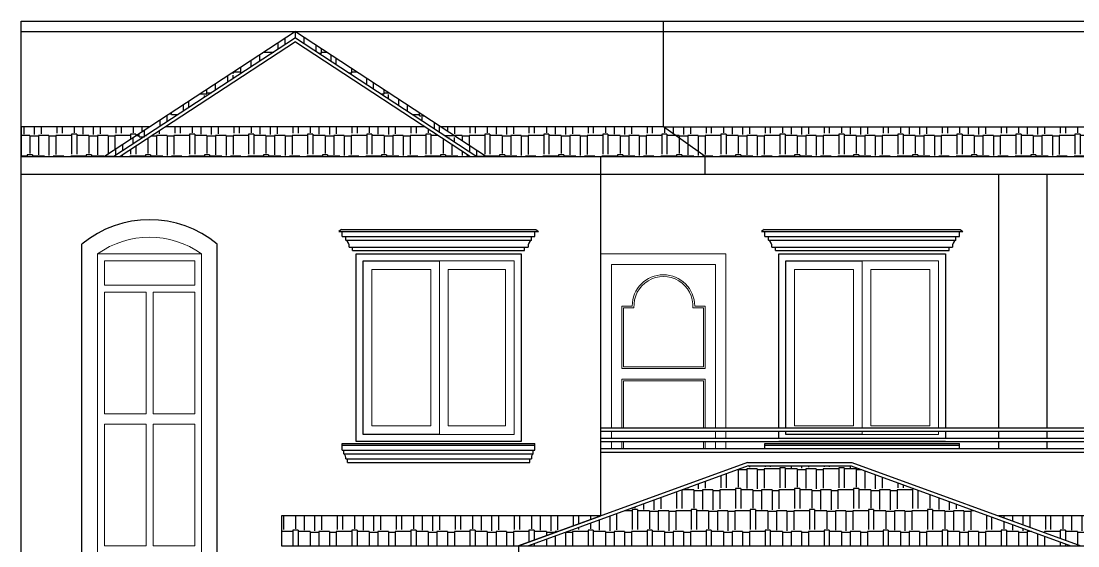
# Model space of a CAD drawing. Header units: inches. Extents: x 1397 to 20304, y -27267 to -746.
# Drawn here: x 13766.2 to 14070.6, y -20980.1 to -20829.1 of the extents above; entities that cross this region are included whole.
import ezdxf

# ---------------------------------------------------------------- set-up
doc = ezdxf.new("R2010")
doc.units = ezdxf.units.IN
doc.header["$LTSCALE"] = 17
doc.header["$MEASUREMENT"] = 0
for name, color, linetype, lineweight in [('25 BOT BAR', 12, 'Continuous', 25), ('DOOR ELEVATION', 21, 'Continuous', 15), ('ELEVATION', 7, 'Continuous', 25), ('WINDOW FRAME', 161, 'Continuous', 20)]:
    doc.layers.add(name, color=color, linetype=linetype, lineweight=lineweight)

msp = doc.modelspace()

# ---------------------------------------------------------------- hatches: boundary and pattern name
at = {"layer": '25 BOT BAR'}
h = msp.add_hatch(dxfattribs=at)
h.set_pattern_fill('AR-RSHKE', color=8, scale=0.5)
h.paths.add_polyline_path([(13845.23, -20832.11), (13790.23, -20868.11), (13792.97, -20868.11), (13845.23, -20833.9), (13897.49, -20868.11), (13900.23, -20868.11)])
h = msp.add_hatch(dxfattribs=at)
h.set_pattern_fill('AR-RSHKE', color=8, scale=0.5, angle=180)
h.paths.add_polyline_path([(13803.41, -20859.49), (13766.23, -20859.49), (13766.23, -20868.11), (13790.23, -20868.11)])
h = msp.add_hatch(dxfattribs=at)
h.set_pattern_fill('AR-RSHKE', color=8, scale=0.5, angle=180)
h.paths.add_polyline_path([(13882.49, -20859.49), (13807.98, -20859.49), (13794.8, -20868.11), (13895.67, -20868.11)])
h = msp.add_hatch(dxfattribs=at)
h.set_pattern_fill('AR-RSHKE', color=8, scale=0.5, angle=180)
h.paths.add_polyline_path([(13951.23, -20859.49), (13887.06, -20859.49), (13900.23, -20868.11), (13963.23, -20868.11)])
h = msp.add_hatch(dxfattribs=at)
h.set_pattern_fill('AR-RSHKE', color=8, scale=0.5, angle=180)
h.paths.add_polyline_path([(14097.72, -20859.49), (13951.23, -20859.49), (13963.23, -20868.11), (14109.72, -20868.11)])
h = msp.add_hatch(dxfattribs=at)
h.set_pattern_fill('AR-RSHKE', color=8, scale=0.5, angle=180)
h.paths.add_polyline_path([(14005.3, -20957.11), (13975.65, -20957.11), (13912.4, -20980.11), (14068.55, -20980.11)])
h = msp.add_hatch(dxfattribs=at)
h.set_pattern_fill('AR-RSHKE', color=8, scale=0.5, angle=180)
h.paths.add_polyline_path([(13841.23, -20971.49), (13841.23, -20980.11), (13909.48, -20980.11), (13933.19, -20971.49)])
h = msp.add_hatch(dxfattribs=at)
h.set_pattern_fill('AR-RSHKE', color=8, scale=0.5, angle=180)
h.paths.add_polyline_path([(14047.76, -20971.49), (14071.48, -20980.11), (14087.98, -20980.11), (14101.98, -20971.49)])

# ---------------------------------------------------------------- linework, layer by layer
for p, q in [((13766.23, -20829.11), (14109.72, -20829.11)), ((13766.23, -20868.11), (13766.23, -20829.11)), ((13951.23, -20859.49), (13951.23, -20829.11)), ((13766.23, -20832.11), (14109.72, -20832.11)), ((13845.23, -20832.11), (13790.23, -20868.11)), ((13845.23, -20832.11), (13900.23, -20868.11)), ((13845.23, -20833.9), (13792.97, -20868.11)), ((13845.23, -20835.1), (13794.8, -20868.11)), ((13845.23, -20833.9), (13897.49, -20868.11)), ((13845.23, -20835.1), (13895.67, -20868.11)), ((13951.23, -20859.49), (14097.72, -20859.49)), ((13766.23, -20980.11), (13766.23, -20868.11)), ((13766.23, -20868.11), (14109.72, -20868.11)), ((13933.23, -20971.47), (13933.23, -20868.11)), ((13963.23, -20873.11), (13963.23, -20868.11)), ((13766.23, -20873.11), (14109.72, -20873.11)), ((14047.72, -20873.11), (14047.72, -20946.11)), ((14061.72, -20946.11), (14061.72, -20873.11)), ((13858.47, -20889.11), (13857.72, -20889.61)), ((13857.72, -20889.61), (13915.23, -20889.61)), ((13858.47, -20889.11), (13914.48, -20889.11)), ((13858.72, -20891.11), (13858.72, -20889.61)), ((13858.72, -20891.11), (13914.23, -20891.11)), ((13859.72, -20892.11), (13859.72, -20891.11)), ((13913.23, -20892.11), (13913.23, -20891.11)), ((13914.23, -20891.11), (13914.23, -20889.61)), ((13914.48, -20889.11), (13915.23, -20889.61)), ((13980.23, -20889.11), (13979.48, -20889.61)), ((13979.48, -20889.61), (14037.48, -20889.61)), ((13980.23, -20889.11), (14036.73, -20889.11)), ((13980.48, -20891.11), (13980.48, -20889.61)), ((13980.48, -20891.11), (14036.48, -20891.11)), ((13981.48, -20892.11), (13981.48, -20891.11)), ((14035.48, -20892.11), (14035.48, -20891.11)), ((14036.48, -20891.11), (14036.48, -20889.61)), ((14036.73, -20889.11), (14037.48, -20889.61)), ((13783.73, -21389.11), (13783.73, -20893.27)), ((13822.73, -21389.11), (13822.73, -20893.27)), ((13859.72, -20892.11), (13913.23, -20892.11)), ((13860.72, -20894.11), (13912.23, -20894.11)), ((13861.72, -20895.11), (13861.72, -20894.11)), ((13911.23, -20895.11), (13911.23, -20894.11)), ((13981.48, -20892.11), (14035.48, -20892.11)), ((13982.48, -20894.11), (14034.48, -20894.11)), ((13983.48, -20895.11), (13983.48, -20894.11)), ((14033.48, -20895.11), (14033.48, -20894.11)), ((13861.72, -20895.11), (13911.23, -20895.11)), ((13983.48, -20895.11), (14033.48, -20895.11)), ((13933.23, -20946.11), (14226.23, -20946.11)), ((13933.23, -20947.11), (14226.23, -20947.11)), ((13933.23, -20949.11), (14226.23, -20949.11)), ((14047.72, -20947.11), (14047.72, -20949.11)), ((14061.72, -20949.11), (14061.72, -20947.11)), ((13858.72, -20950.61), (13914.23, -20950.61)), ((13858.72, -20952.61), (13858.72, -20950.61)), ((13858.72, -20951.11), (13914.23, -20951.11)), ((13914.23, -20952.61), (13914.23, -20950.61)), ((13933.23, -20950.11), (14226.23, -20950.11)), ((13933.23, -20952.11), (14226.23, -20952.11)), ((13980.48, -20950.61), (14036.48, -20950.61)), ((13980.48, -20952.11), (13980.48, -20950.61)), ((13980.48, -20951.11), (14036.48, -20951.11)), ((14036.48, -20952.11), (14036.48, -20950.61)), ((14047.72, -20950.11), (14047.72, -20952.11)), ((14061.72, -20952.11), (14061.72, -20950.11)), ((13858.72, -20952.61), (13914.23, -20952.61)), ((13859.22, -20953.61), (13859.22, -20952.61)), ((13859.22, -20953.61), (13913.73, -20953.61)), ((13859.72, -20955.11), (13913.23, -20955.11)), ((13860.22, -20956.11), (13860.22, -20955.11)), ((13912.73, -20956.11), (13912.73, -20955.11)), ((13913.73, -20953.61), (13913.73, -20952.61)), ((13933.23, -20953.11), (14226.23, -20953.11)), ((13860.22, -20956.11), (13912.73, -20956.11)), ((13975.48, -20956.11), (13909.48, -20980.11)), ((13975.65, -20957.11), (13912.4, -20980.11)), ((13975.48, -20956.11), (14005.48, -20956.11)), ((13975.65, -20957.11), (14005.3, -20957.11)), ((14005.3, -20957.11), (14068.55, -20980.11)), ((14005.48, -20956.11), (14071.48, -20980.11)), ((13766.23, -21092.11), (13766.23, -20980.11)), ((13841.23, -20980.11), (14268.23, -20980.11)), ((13909.48, -20980.11), (13909.48, -20985.11))]:
    msp.add_line(p, q, dxfattribs=at)
for points in [[(13766.23, -20859.49), (13766.23, -20868.11), (13790.23, -20868.11)], [(13766.23, -20868.11), (13963.23, -20868.11), (13951.23, -20859.49), (13887.06, -20859.49)], [(13803.41, -20859.49), (13766.23, -20859.49)], [(13882.49, -20859.49), (13807.98, -20859.49)], [(13886.72, -20948.11), (13864.72, -20948.11), (13864.72, -20898.11), (13886.72, -20898.11)], [(13986.48, -20946.11), (13986.48, -20898.11), (14008.48, -20898.11)], [(14008.48, -20948.11), (13986.48, -20948.11), (13986.48, -20947.11)], [(13841.23, -20971.49), (13841.23, -20980.11), (13909.48, -20980.11), (13933.19, -20971.49), (13841.23, -20971.49)], [(14047.76, -20971.49), (14071.48, -20980.11), (14087.98, -20980.11), (14101.98, -20971.49), (14047.76, -20971.49)]]:
    msp.add_lwpolyline(points, dxfattribs=at)
for centre, radius, start, end in [((13803.23, -20916.93), 30.66, 50.5063, 129.4937), ((13858.8, -20893.82), 1.93, 351.2663, 61.8638), ((13914.15, -20893.82), 1.93, 118.1362, 188.7337), ((13980.56, -20893.82), 1.93, 351.2663, 61.8638), ((14036.39, -20893.82), 1.93, 118.1362, 188.7337), ((13858.28, -20954.76), 1.48, 346.2102, 50.6596), ((13914.67, -20954.76), 1.48, 129.3404, 193.7898)]:
    msp.add_arc(centre, radius, start, end, dxfattribs=at)
at = {"layer": 'DOOR ELEVATION'}
for p, q in [((13933.23, -20896.11), (13933.23, -20952.11)), ((13933.23, -20896.11), (13969.23, -20896.11)), ((13969.23, -20896.11), (13969.23, -20946.11)), ((13936.23, -20899.11), (13936.23, -20946.11)), ((13936.23, -20899.11), (13966.23, -20899.11)), ((13966.23, -20899.11), (13966.23, -20946.11)), ((13939.23, -20929.11), (13939.23, -20911.11)), ((13939.23, -20911.11), (13942.23, -20911.11)), ((13939.73, -20928.61), (13939.73, -20911.61)), ((13939.73, -20911.61), (13942.75, -20911.61)), ((13959.72, -20911.61), (13962.73, -20911.61)), ((13960.23, -20911.11), (13963.23, -20911.11)), ((13962.73, -20911.61), (13962.73, -20928.61)), ((13963.23, -20911.11), (13963.23, -20929.11)), ((13963.23, -20929.11), (13939.23, -20929.11)), ((13962.73, -20928.61), (13939.73, -20928.61)), ((13963.23, -20932.11), (13939.23, -20932.11)), ((13939.23, -20946.11), (13939.23, -20932.11)), ((13962.73, -20932.61), (13939.73, -20932.61)), ((13939.73, -20946.11), (13939.73, -20932.61)), ((13962.73, -20932.61), (13962.73, -20946.11)), ((13963.23, -20932.11), (13963.23, -20946.11)), ((13962.73, -20946.11), (13939.73, -20946.11)), ((13936.23, -20947.11), (13936.23, -20949.11)), ((13966.23, -20947.11), (13966.23, -20949.11)), ((13969.23, -20947.11), (13969.23, -20949.11)), ((13936.23, -20950.11), (13936.23, -20952.11)), ((13939.23, -20952.11), (13939.23, -20950.11)), ((13939.73, -20952.11), (13939.73, -20950.11)), ((13962.73, -20950.11), (13939.73, -20950.11)), ((13962.73, -20950.11), (13962.73, -20952.11)), ((13963.23, -20950.11), (13963.23, -20952.11)), ((13966.23, -20950.11), (13966.23, -20952.11)), ((13969.23, -20950.11), (13969.23, -20952.11))]:
    msp.add_line(p, q, dxfattribs=at)
for radius, start, end in [(9, 360, 180), (8.5, 356.6277, 183.3723)]:
    msp.add_arc((13951.23, -20911.11), radius, start, end, dxfattribs=at)
at = {"layer": 'ELEVATION', "linetype": 'Continuous'}
for points in [[(13862.72, -20910.11), (13862.72, -20896.11), (13910.23, -20896.11), (13910.23, -20950.11), (13862.72, -20950.11), (13862.72, -20910.11)], [(13984.48, -20910.11), (13984.48, -20896.11), (14032.48, -20896.11), (14032.48, -20946.11)], [(13984.48, -20946.11), (13984.48, -20910.11)], [(13984.48, -20949.11), (13984.48, -20947.11)], [(14032.48, -20947.11), (14032.48, -20949.11)], [(14032.48, -20950.11), (13984.48, -20950.11)]]:
    msp.add_lwpolyline(points, dxfattribs=at)
at = {"layer": 'WINDOW FRAME'}
for p, q in [((13788.23, -20896.11), (13818.23, -20896.11)), ((13788.23, -21386.11), (13788.23, -20896.11)), ((13818.23, -21386.11), (13818.23, -20896.11)), ((13790.23, -20898.11), (13816.23, -20898.11)), ((13790.23, -20905.11), (13790.23, -20898.11)), ((13816.23, -20905.11), (13816.23, -20898.11)), ((13886.72, -20898.11), (13886.72, -20948.11)), ((13886.72, -20948.11), (13886.72, -20898.11)), ((14008.48, -20898.11), (14008.48, -20946.11)), ((14008.48, -20946.11), (14008.48, -20898.11)), ((13816.23, -20905.11), (13790.23, -20905.11)), ((13802.23, -20907.11), (13790.23, -20907.11)), ((13790.23, -20942.11), (13790.23, -20907.11)), ((13802.23, -20907.11), (13802.23, -20942.11)), ((13816.23, -20907.11), (13804.23, -20907.11)), ((13804.23, -20907.11), (13804.23, -20942.11)), ((13816.23, -20942.11), (13816.23, -20907.11)), ((13802.23, -20942.11), (13790.23, -20942.11)), ((13816.23, -20942.11), (13804.23, -20942.11)), ((13790.23, -20980.11), (13790.23, -20945.11)), ((13802.23, -20945.11), (13790.23, -20945.11)), ((13802.23, -20945.11), (13802.23, -20980.11)), ((13816.23, -20945.11), (13804.23, -20945.11)), ((13804.23, -20945.11), (13804.23, -20980.11)), ((13816.23, -20980.11), (13816.23, -20945.11)), ((14008.48, -20948.11), (14008.48, -20947.11)), ((14008.48, -20947.11), (14008.48, -20948.11)), ((13802.23, -20980.11), (13790.23, -20980.11)), ((13816.23, -20980.11), (13804.23, -20980.11))]:
    msp.add_line(p, q, dxfattribs=at)
for points in [[(13886.72, -20898.11), (13864.72, -20898.11), (13864.72, -20948.11), (13886.72, -20948.11)], [(13884.22, -20900.61), (13867.22, -20900.61), (13867.22, -20945.61), (13884.22, -20945.61)], [(13889.22, -20900.61), (13905.73, -20900.61), (13905.73, -20945.61), (13889.22, -20945.61)], [(14005.98, -20900.61), (13988.98, -20900.61), (13988.98, -20945.61), (14005.98, -20945.61)], [(14010.98, -20900.61), (14027.98, -20900.61), (14027.98, -20945.61), (14010.98, -20945.61)]]:
    msp.add_lwpolyline(points, close=True, dxfattribs=at)
for points in [[(13886.72, -20898.11), (13908.23, -20898.11), (13908.23, -20948.11), (13886.72, -20948.11)], [(14008.48, -20946.11), (14008.48, -20898.11), (13986.48, -20898.11), (13986.48, -20946.11)], [(14008.48, -20898.11), (14030.48, -20898.11), (14030.48, -20946.11)], [(13986.48, -20947.11), (13986.48, -20948.11), (14008.48, -20948.11), (14008.48, -20947.11)], [(14030.48, -20947.11), (14030.48, -20948.11), (14008.48, -20948.11)]]:
    msp.add_lwpolyline(points, dxfattribs=at)
msp.add_arc((13803.23, -20916.93), 25.66, 54.2287, 125.7713, dxfattribs=at)

doc.saveas('drawing.dxf')
